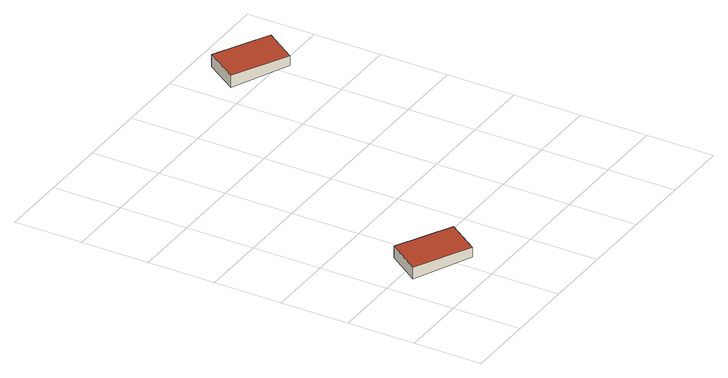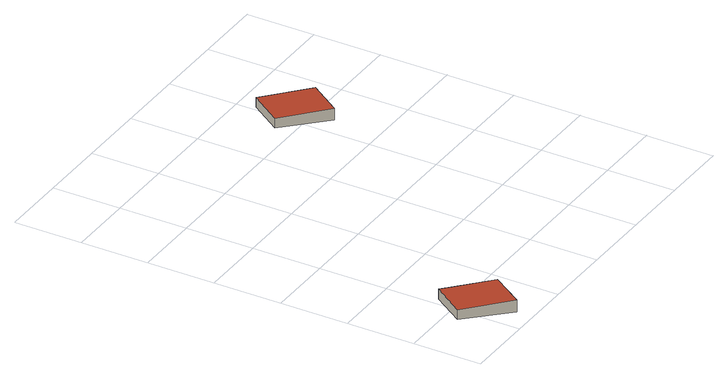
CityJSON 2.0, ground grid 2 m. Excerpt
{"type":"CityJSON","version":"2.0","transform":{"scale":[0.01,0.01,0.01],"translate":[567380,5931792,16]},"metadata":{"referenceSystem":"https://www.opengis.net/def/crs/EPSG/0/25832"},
"CityObjects":{
"building1":{"type":"Building","attributes":{"Grundfläche 2D":"37294.614935","Grundhöhe NN":"4.734"},"children":["building1-1","building1-2"]},
"building1-1":{"type":"BuildingInstallation","parents":["building1"],"geometry":[{"type":"MultiSurface","lod":"3","boundaries":[[[0,1,2,3]],[[3,2,4,5]],[[0,3,5,6]],[[1,0,6,7]],[[2,1,7,4]]],"semantics":{"surfaces":[{"type":"RoofSurface"},{"type":"WallSurface"}],"values":[0,1,1,1,1]}}]},
"building1-2":{"type":"BuildingInstallation","parents":["building1"],"geometry":[{"type":"MultiSurface","lod":"3","boundaries":[[[8,9,10,11]],[[11,10,12,13]],[[8,11,13,14]],[[9,8,14,15]],[[10,9,15,12]]],"semantics":{"surfaces":[{"type":"RoofSurface"},{"type":"WallSurface"}],"values":[0,1,1,1,1]}}]}
},
"vertices":[
[283,164,106],[142,261,91],[76,165,91],[218,69,106],[76,165,56],[218,69,77],[283,164,77],[142,261,56],
[871,1055,106],[730,1151,91],[665,1055,91],[806,959,106],[665,1055,55],[806,959,76],[871,1055,77],[730,1151,55]
]}
